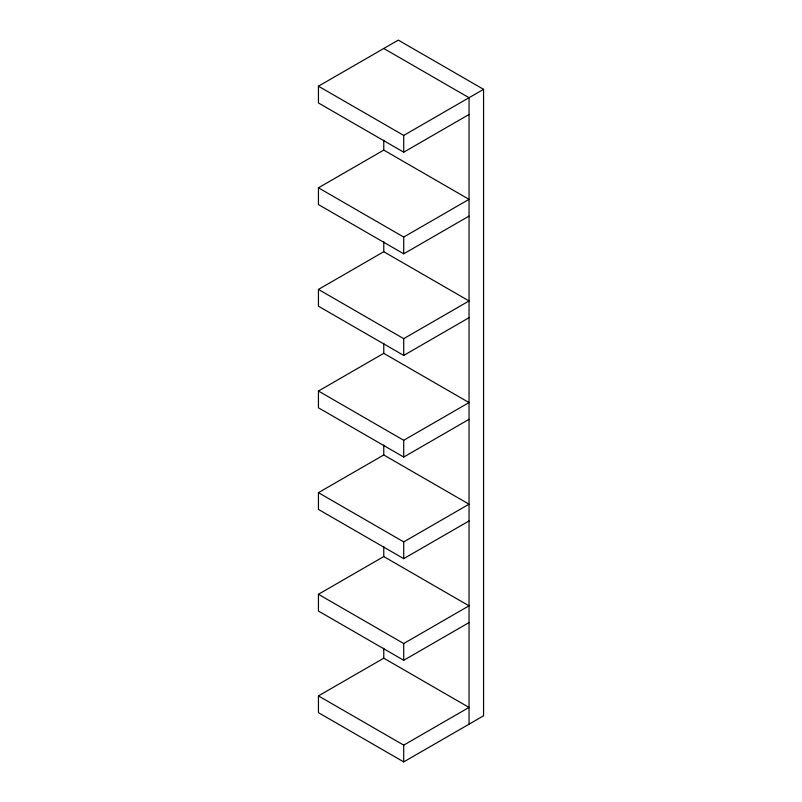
<?xml version="1.0" encoding="UTF-8"?>
<svg xmlns="http://www.w3.org/2000/svg" width="802" height="802" viewBox="0 0 802 802"><rect width="100%" height="100%" fill="white"/><g stroke="black" fill="none" stroke-linecap="round" stroke-linejoin="round"><path stroke-width="1.2" d="M469.04 114.475L403.717 152.19L318.444 102.957L318.444 86.195L398.283 40.1L483.556 89.333L483.556 715.805L403.717 761.9L318.444 712.667L318.444 695.905L383.767 658.191L469.04 707.424L403.717 745.138L318.444 695.905M318.444 86.195L403.717 135.428L483.556 89.333M318.444 187.808L383.767 150.094L469.04 199.337L403.717 237.051L318.444 187.808L318.444 204.57L403.717 253.813L469.04 216.099M318.444 289.432L383.767 251.718L469.04 300.95L403.717 338.665L318.444 289.432L318.444 306.194L403.717 355.426L469.04 317.712M318.444 391.045L383.767 353.331L469.04 402.574L403.717 440.288L318.444 391.045L318.444 407.807L403.717 457.05L469.04 419.336M318.444 492.669L383.767 454.955L469.04 504.187L403.717 541.901L318.444 492.669L318.444 509.43L403.717 558.663L469.04 520.949M318.444 594.282L383.767 556.568L469.04 605.811L403.717 643.525L318.444 594.282L318.444 611.044L403.717 660.287L469.04 622.573M383.767 48.481L469.04 97.714L469.04 724.186M403.717 135.428L403.717 152.19M403.717 237.051L403.717 253.813M403.717 338.665L403.717 355.426M403.717 440.288L403.717 457.05M403.717 541.901L403.717 558.663M403.717 643.525L403.717 660.287M403.717 745.138L403.717 761.9M383.767 140.119L383.767 150.094M383.767 241.733L383.767 251.718M383.767 343.356L383.767 353.331M383.767 444.97L383.767 454.955M383.767 546.583L383.767 556.568M383.767 648.206L383.767 658.191"/></g></svg>
